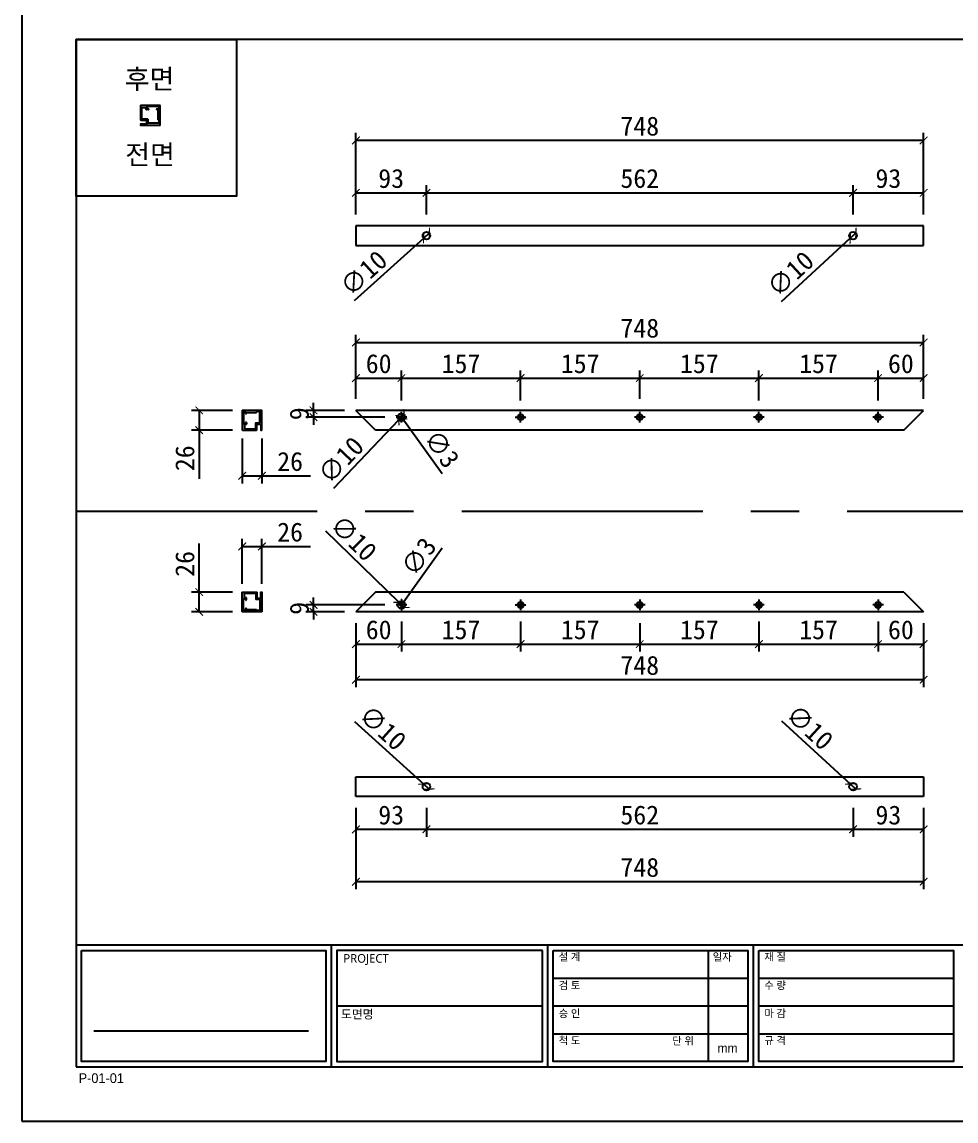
# Model space of a CAD drawing. Header units: millimetres. Extents: x -44117 to 256353, y -2095463 to 65325.
# Drawn here: x -19353 to -18122, y 60403 to 61852 of the extents above; entities that cross this region are included whole.
import ezdxf

# ---------------------------------------------------------------- set-up
doc = ezdxf.new("R2010")
doc.units = ezdxf.units.MM
doc.header["$LTSCALE"] = 10
doc.linetypes.add('CENTER', pattern=[50.8, 31.75, -6.35, 6.35, -6.35])
doc.layers.add('cen', color=1, linetype='CENTER')
doc.layers.add('도면층2', color=3, linetype='CENTER')
doc.styles.add('고딕', font='')
doc.styles.get('고딕').set_extended_font_data('HYgtrE')
doc.dimstyles.new('ISO-25', dxfattribs={"dimtxt": 2.5, "dimasz": 2.5, "dimexe": 1, "dimexo": 1, "dimtad": 1, "dimtxsty": 'Standard', "dimblk": 'ARCHTICK', "dimcen": 2.5, "dimadec": 0, "dimazin": 0, "dimtfac": 1, "dimtmove": 0, "dimatfit": 3, "dimfxl": 0, "dimarcsym": 0})

# ---------------------------------------------------------------- blocks, each defined once
blk = doc.blocks.new('_ArchTick')
at = {"color": 0, "linetype": 'ByBlock', "const_width": 0.15}
blk.add_lwpolyline([(-0.5, -0.5), (0.5, 0.5)], dxfattribs=at)
blk = doc.blocks.new('*D775')
at = {"color": 0, "lineweight": -2}
for p, q in [((-18912.9, 61355), (-18912.9, 61439.5)), ((-18164.9, 61355), (-18164.9, 61439.5)), ((-18912.9, 61429.5), (-18164.9, 61429.5))]:
    blk.add_line(p, q, dxfattribs=at)
at = {"layer": 'Defpoints', "color": 0}
for p in [(-18164.9, 61429.5), (-18912.9, 61340), (-18164.9, 61340)]:
    blk.add_point(p, dxfattribs=at)
at = {"color": 0, "lineweight": -2, "xscale": 10, "yscale": 10, "zscale": 10, "rotation": 180}
blk.add_blockref('_ArchTick', (-18912.9, 61429.5), dxfattribs=at)
at = {"color": 0, "lineweight": -2, "xscale": 10, "yscale": 10, "zscale": 10}
blk.add_blockref('_ArchTick', (-18164.9, 61429.5), dxfattribs=at)
at = {"color": 0, "insert": (-18538.9, 61448.3), "char_height": 25, "attachment_point": 5}
blk.add_mtext('748', dxfattribs=at)
blk = doc.blocks.new('*D776')
at = {"color": 0, "lineweight": -2}
for p, q in [((-18968.7, 61340), (-18968.7, 61350)), ((-18927.9, 61340), (-18978.7, 61340)), ((-18968.7, 61340), (-18968.7, 61331)), ((-18874.9, 61331), (-18978.7, 61331)), ((-18968.7, 61331), (-18968.7, 61321))]:
    blk.add_line(p, q, dxfattribs=at)
at = {"layer": 'Defpoints', "color": 0}
for p in [(-18912.9, 61340), (-18968.7, 61331), (-18859.9, 61331)]:
    blk.add_point(p, dxfattribs=at)
at = {"color": 0, "lineweight": -2, "xscale": 10, "yscale": 10, "zscale": 10}
for p, rotation in [((-18968.7, 61340), 270), ((-18968.7, 61331), 90)]:
    blk.add_blockref('_ArchTick', p, dxfattribs=dict(at, rotation=rotation))
at = {"color": 0, "insert": (-18987.4, 61335.5), "char_height": 25, "attachment_point": 5, "rotation": 90}
blk.add_mtext('9', dxfattribs=at)
blk = doc.blocks.new('*D777')
at = {"color": 0, "lineweight": -2}
for p, q in [((-18853.8, 61332.2), (-18853.8, 61332.2)), ((-18853.8, 61332.2), (-18852, 61329.8)), ((-18799.1, 61256.3), (-18852, 61329.8))]:
    blk.add_line(p, q, dxfattribs=at)
at = {"layer": 'Defpoints', "color": 0}
for p in [(-18853.8, 61332.2), (-18852, 61329.8)]:
    blk.add_point(p, dxfattribs=at)
at = {"color": 0, "lineweight": -2, "xscale": 10, "yscale": 10, "zscale": 10}
for p, rotation in [((-18853.8, 61332.2), 305.7508162474994), ((-18852, 61329.8), 125.7508162474994)]:
    blk.add_blockref('_ArchTick', p, dxfattribs=dict(at, rotation=rotation))
at = {"color": 0, "insert": (-18799.7, 61289.2), "char_height": 25, "attachment_point": 5, "rotation": 305.7508}
blk.add_mtext('∅3', dxfattribs=at)
blk = doc.blocks.new('*D778')
at = {"color": 0, "lineweight": -2}
for p, q in [((-18912.9, 61355), (-18912.9, 61392.6)), ((-18852.9, 61353), (-18852.9, 61392.6)), ((-18912.9, 61382.6), (-18852.9, 61382.6))]:
    blk.add_line(p, q, dxfattribs=at)
at = {"layer": 'Defpoints', "color": 0}
for p in [(-18852.9, 61382.6), (-18912.9, 61340), (-18852.9, 61338)]:
    blk.add_point(p, dxfattribs=at)
at = {"color": 0, "lineweight": -2, "xscale": 10, "yscale": 10, "zscale": 10, "rotation": 180}
blk.add_blockref('_ArchTick', (-18912.9, 61382.6), dxfattribs=at)
at = {"color": 0, "lineweight": -2, "xscale": 10, "yscale": 10, "zscale": 10}
blk.add_blockref('_ArchTick', (-18852.9, 61382.6), dxfattribs=at)
at = {"color": 0, "insert": (-18882.9, 61401.4), "char_height": 25, "attachment_point": 5}
blk.add_mtext('60', dxfattribs=at)
blk = doc.blocks.new('*D779')
at = {"color": 0, "lineweight": -2}
for p, q in [((-18852.9, 61353), (-18852.9, 61392.6)), ((-18695.9, 61353), (-18695.9, 61392.6)), ((-18852.9, 61382.6), (-18695.9, 61382.6))]:
    blk.add_line(p, q, dxfattribs=at)
at = {"layer": 'Defpoints', "color": 0}
for p in [(-18695.9, 61382.6), (-18852.9, 61338), (-18695.9, 61338)]:
    blk.add_point(p, dxfattribs=at)
at = {"color": 0, "lineweight": -2, "xscale": 10, "yscale": 10, "zscale": 10, "rotation": 180}
blk.add_blockref('_ArchTick', (-18852.9, 61382.6), dxfattribs=at)
at = {"color": 0, "lineweight": -2, "xscale": 10, "yscale": 10, "zscale": 10}
blk.add_blockref('_ArchTick', (-18695.9, 61382.6), dxfattribs=at)
at = {"color": 0, "insert": (-18774.4, 61401.4), "char_height": 25, "attachment_point": 5}
blk.add_mtext('157', dxfattribs=at)
blk = doc.blocks.new('*D780')
at = {"color": 0, "lineweight": -2}
for p, q in [((-18695.9, 61353), (-18695.9, 61392.6)), ((-18538.9, 61355), (-18538.9, 61392.6)), ((-18695.9, 61382.6), (-18538.9, 61382.6))]:
    blk.add_line(p, q, dxfattribs=at)
at = {"layer": 'Defpoints', "color": 0}
for p in [(-18538.9, 61382.6), (-18695.9, 61338), (-18538.9, 61340)]:
    blk.add_point(p, dxfattribs=at)
at = {"color": 0, "lineweight": -2, "xscale": 10, "yscale": 10, "zscale": 10, "rotation": 180}
blk.add_blockref('_ArchTick', (-18695.9, 61382.6), dxfattribs=at)
at = {"color": 0, "lineweight": -2, "xscale": 10, "yscale": 10, "zscale": 10}
blk.add_blockref('_ArchTick', (-18538.9, 61382.6), dxfattribs=at)
at = {"color": 0, "insert": (-18617.4, 61401.4), "char_height": 25, "attachment_point": 5}
blk.add_mtext('157', dxfattribs=at)
blk = doc.blocks.new('*D781')
at = {"color": 0, "lineweight": -2}
for p, q in [((-18538.9, 61355), (-18538.9, 61392.6)), ((-18381.9, 61353), (-18381.9, 61392.6)), ((-18538.9, 61382.6), (-18381.9, 61382.6))]:
    blk.add_line(p, q, dxfattribs=at)
at = {"layer": 'Defpoints', "color": 0}
for p in [(-18381.9, 61382.6), (-18538.9, 61340), (-18381.9, 61338)]:
    blk.add_point(p, dxfattribs=at)
at = {"color": 0, "lineweight": -2, "xscale": 10, "yscale": 10, "zscale": 10, "rotation": 180}
blk.add_blockref('_ArchTick', (-18538.9, 61382.6), dxfattribs=at)
at = {"color": 0, "lineweight": -2, "xscale": 10, "yscale": 10, "zscale": 10}
blk.add_blockref('_ArchTick', (-18381.9, 61382.6), dxfattribs=at)
at = {"color": 0, "insert": (-18460.4, 61401.4), "char_height": 25, "attachment_point": 5}
blk.add_mtext('157', dxfattribs=at)
blk = doc.blocks.new('*D782')
at = {"color": 0, "lineweight": -2}
for p, q in [((-18381.9, 61353), (-18381.9, 61392.6)), ((-18224.9, 61353), (-18224.9, 61392.6)), ((-18381.9, 61382.6), (-18224.9, 61382.6))]:
    blk.add_line(p, q, dxfattribs=at)
at = {"layer": 'Defpoints', "color": 0}
for p in [(-18224.9, 61382.6), (-18381.9, 61338), (-18224.9, 61338)]:
    blk.add_point(p, dxfattribs=at)
at = {"color": 0, "lineweight": -2, "xscale": 10, "yscale": 10, "zscale": 10, "rotation": 180}
blk.add_blockref('_ArchTick', (-18381.9, 61382.6), dxfattribs=at)
at = {"color": 0, "lineweight": -2, "xscale": 10, "yscale": 10, "zscale": 10}
blk.add_blockref('_ArchTick', (-18224.9, 61382.6), dxfattribs=at)
at = {"color": 0, "insert": (-18303.4, 61401.4), "char_height": 25, "attachment_point": 5}
blk.add_mtext('157', dxfattribs=at)
blk = doc.blocks.new('*D783')
at = {"color": 0, "lineweight": -2}
for p, q in [((-18224.9, 61353), (-18224.9, 61392.6)), ((-18164.9, 61355), (-18164.9, 61392.6)), ((-18224.9, 61382.6), (-18164.9, 61382.6))]:
    blk.add_line(p, q, dxfattribs=at)
at = {"layer": 'Defpoints', "color": 0}
for p in [(-18164.9, 61382.6), (-18224.9, 61338), (-18164.9, 61340)]:
    blk.add_point(p, dxfattribs=at)
at = {"color": 0, "lineweight": -2, "xscale": 10, "yscale": 10, "zscale": 10, "rotation": 180}
blk.add_blockref('_ArchTick', (-18224.9, 61382.6), dxfattribs=at)
at = {"color": 0, "lineweight": -2, "xscale": 10, "yscale": 10, "zscale": 10}
blk.add_blockref('_ArchTick', (-18164.9, 61382.6), dxfattribs=at)
at = {"color": 0, "insert": (-18194.9, 61401.4), "char_height": 25, "attachment_point": 5}
blk.add_mtext('60', dxfattribs=at)
blk = doc.blocks.new('a4 1scale')
at = {"color": 8}
for p, q in [((-15144.83, -4477.05), (-14867.83, -4477.05)), ((-15097.66, -4499.61), (-15097.66, -4477.05)), ((-15057.67, -4499.62), (-15057.67, -4477.06)), ((-15028.06, -4478.06), (-15028.06, -4498.62)), ((-15019.68, -4499.62), (-15019.68, -4477.06)), ((-15056.67, -4483.2), (-15020.68, -4483.2)), ((-15018.68, -4483.2), (-14982.69, -4483.2)), ((-15096.66, -4488.33), (-15058.67, -4488.34)), ((-15056.67, -4488.34), (-15020.68, -4488.34)), ((-15018.68, -4488.34), (-14982.69, -4488.34)), ((-15141.53, -4492.95), (-15101.88, -4492.95)), ((-15056.67, -4493.48), (-15020.68, -4493.48)), ((-15018.68, -4493.48), (-14982.69, -4493.48))]:
    blk.add_line(p, q, dxfattribs=at)
for points in [[(-15154.83, -4509.61), (-14857.83, -4509.61), (-14857.83, -4299.61), (-15154.83, -4299.61)], [(-15144.83, -4499.61), (-14867.83, -4499.61), (-14867.83, -4309.61), (-15144.83, -4309.61)]]:
    blk.add_lwpolyline(points, close=True)
for points in [[(-15143.82, -4478.05), (-15098.66, -4478.05), (-15098.66, -4498.61), (-15143.83, -4498.61)], [(-15058.67, -4478.06), (-15096.66, -4478.05), (-15096.66, -4498.61), (-15058.66, -4498.62)], [(-15056.67, -4478.06), (-15020.68, -4478.06), (-15020.68, -4498.62), (-15056.67, -4498.62)], [(-15018.68, -4478.06), (-14982.69, -4478.06), (-14982.69, -4498.62), (-15018.68, -4498.62)]]:
    blk.add_lwpolyline(points, close=True, dxfattribs=at)
at = {"color": 8, "style": '고딕'}
for s, insert, char_height, width, attachment_point in [('{\\fMalgun Gothic|b0|i0|c129|p50;PROJECT}', (-15095.45, -4478.74), 1.6004, 37.4801, 1), ('{\\fMalgun Gothic|b0|i0|c129|p50;설 계}', (-15055.65, -4478.55), 1.4003, 21.6513, 1), ('{\\fGulim|b0|i0|c129|p50;일자}', (-15027.2, -4478.57), 1.4, 24.7824, 1), ('{\\fMalgun Gothic|b0|i0|c129|p50;재 질}', (-15017.66, -4478.55), 1.4003, 21.6513, 1), ('{\\fMalgun Gothic|b0|i0|c129|p50;검 토}', (-15055.65, -4483.82), 1.4003, 21.6513, 1), ('{\\fMalgun Gothic|b0|i0|c129|p50;수 량}', (-15017.66, -4483.82), 1.4003, 21.6513, 1), ('{\\fMalgun Gothic|b0|i0|c129|p50;도면명}', (-15095.89, -4489.07), 1.6004, 37.4801, 1), ('{\\fMalgun Gothic|b0|i0|c129|p50;승 인}', (-15055.65, -4489.02), 1.4003, 21.6513, 1), ('{\\fMalgun Gothic|b0|i0|c129|p50;마 감}', (-15017.66, -4489.02), 1.4003, 21.6513, 1), ('{\\fMalgun Gothic|b0|i0|c129|p50;척 도 }', (-15055.65, -4494.02), 1.4003, 21.6513, 1), ('{\\fGulim|b0|i0|c129|p50;단 위}', (-15034.68, -4494.09), 1.4003, 21.6513, 1), ('{\\fMalgun Gothic|b0|i0|c129|p50;규 격 }', (-15017.66, -4494.02), 1.4003, 21.6513, 1), ('mm', (-15024.45, -4496.13), 1.7, 15.2516, 5), ('{\\C8;P-01-01}', (-15144.37, -4500.78), 1.8004, 27.0059, 1)]:
    blk.add_mtext(s, dxfattribs=dict(at, insert=insert, char_height=char_height, width=width, attachment_point=attachment_point))
blk = doc.blocks.new('*D786')
at = {"color": 0, "lineweight": -2}
for p, q in [((-18914.8, 61484.7), (-18823.6, 61567.1)), ((-18816.2, 61573.8), (-18823.6, 61567.1)), ((-18816.2, 61573.8), (-18816.2, 61573.8))]:
    blk.add_line(p, q, dxfattribs=at)
at = {"layer": 'Defpoints', "color": 0}
for p in [(-18823.6, 61567.1), (-18816.2, 61573.8)]:
    blk.add_point(p, dxfattribs=at)
at = {"color": 0, "lineweight": -2, "xscale": 10, "yscale": 10, "zscale": 10}
for p, rotation in [((-18816.2, 61573.8), 222.0917507186319), ((-18823.6, 61567.1), 42.09175071863193)]:
    blk.add_blockref('_ArchTick', p, dxfattribs=dict(at, rotation=rotation))
at = {"color": 0, "insert": (-18902.6, 61520.9), "char_height": 25, "attachment_point": 5, "rotation": 42.0918}
blk.add_mtext('∅10', dxfattribs=at)
blk = doc.blocks.new('*D787')
at = {"color": 0, "lineweight": -2}
for p, q in [((-18352.3, 61483.6), (-18261.6, 61567)), ((-18254.2, 61573.8), (-18261.6, 61567)), ((-18254.2, 61573.8), (-18254.2, 61573.8))]:
    blk.add_line(p, q, dxfattribs=at)
at = {"layer": 'Defpoints', "color": 0}
for p in [(-18261.6, 61567), (-18254.2, 61573.8)]:
    blk.add_point(p, dxfattribs=at)
at = {"color": 0, "lineweight": -2, "xscale": 10, "yscale": 10, "zscale": 10}
for p, rotation in [((-18254.2, 61573.8), 222.6238443563319), ((-18261.6, 61567), 42.62384435633189)]:
    blk.add_blockref('_ArchTick', p, dxfattribs=dict(at, rotation=rotation))
at = {"color": 0, "insert": (-18340.4, 61519.9), "char_height": 25, "attachment_point": 5, "rotation": 42.6238}
blk.add_mtext('∅10', dxfattribs=at)
blk = doc.blocks.new('*D788')
at = {"color": 0, "lineweight": -2}
for p, q in [((-18912.9, 61598.4), (-18912.9, 61636.8)), ((-18819.9, 61598.4), (-18819.9, 61636.8)), ((-18912.9, 61626.8), (-18819.9, 61626.8))]:
    blk.add_line(p, q, dxfattribs=at)
at = {"layer": 'Defpoints', "color": 0}
for p in [(-18819.9, 61626.8), (-18912.9, 61583.4), (-18819.9, 61583.4)]:
    blk.add_point(p, dxfattribs=at)
at = {"color": 0, "lineweight": -2, "xscale": 10, "yscale": 10, "zscale": 10, "rotation": 180}
blk.add_blockref('_ArchTick', (-18912.9, 61626.8), dxfattribs=at)
at = {"color": 0, "lineweight": -2, "xscale": 10, "yscale": 10, "zscale": 10}
blk.add_blockref('_ArchTick', (-18819.9, 61626.8), dxfattribs=at)
at = {"color": 0, "insert": (-18866.4, 61645.6), "char_height": 25, "attachment_point": 5}
blk.add_mtext('93', dxfattribs=at)
blk = doc.blocks.new('*D784')
at = {"color": 0, "lineweight": -2}
for p, q in [((-18819.9, 61598.4), (-18819.9, 61636.8)), ((-18257.9, 61598.4), (-18257.9, 61636.8)), ((-18819.9, 61626.8), (-18257.9, 61626.8))]:
    blk.add_line(p, q, dxfattribs=at)
at = {"layer": 'Defpoints', "color": 0}
for p in [(-18257.9, 61626.8), (-18819.9, 61583.4), (-18257.9, 61583.4)]:
    blk.add_point(p, dxfattribs=at)
at = {"color": 0, "lineweight": -2, "xscale": 10, "yscale": 10, "zscale": 10, "rotation": 180}
blk.add_blockref('_ArchTick', (-18819.9, 61626.8), dxfattribs=at)
at = {"color": 0, "lineweight": -2, "xscale": 10, "yscale": 10, "zscale": 10}
blk.add_blockref('_ArchTick', (-18257.9, 61626.8), dxfattribs=at)
at = {"color": 0, "insert": (-18538.9, 61645.6), "char_height": 25, "attachment_point": 5}
blk.add_mtext('562', dxfattribs=at)
blk = doc.blocks.new('*D789')
at = {"color": 0, "lineweight": -2}
for p, q in [((-18257.9, 61598.4), (-18257.9, 61636.8)), ((-18164.9, 61598.4), (-18164.9, 61636.8)), ((-18257.9, 61626.8), (-18164.9, 61626.8))]:
    blk.add_line(p, q, dxfattribs=at)
at = {"layer": 'Defpoints', "color": 0}
for p in [(-18164.9, 61626.8), (-18257.9, 61583.4), (-18164.9, 61583.4)]:
    blk.add_point(p, dxfattribs=at)
at = {"color": 0, "lineweight": -2, "xscale": 10, "yscale": 10, "zscale": 10, "rotation": 180}
blk.add_blockref('_ArchTick', (-18257.9, 61626.8), dxfattribs=at)
at = {"color": 0, "lineweight": -2, "xscale": 10, "yscale": 10, "zscale": 10}
blk.add_blockref('_ArchTick', (-18164.9, 61626.8), dxfattribs=at)
at = {"color": 0, "insert": (-18211.4, 61645.6), "char_height": 25, "attachment_point": 5}
blk.add_mtext('93', dxfattribs=at)
blk = doc.blocks.new('*D785')
at = {"color": 0, "lineweight": -2}
for p, q in [((-18912.9, 61598.4), (-18912.9, 61705.8)), ((-18164.9, 61695.8), (-18912.9, 61695.8)), ((-18164.9, 61598.4), (-18164.9, 61705.8))]:
    blk.add_line(p, q, dxfattribs=at)
at = {"layer": 'Defpoints', "color": 0}
for p in [(-18912.9, 61695.8), (-18912.9, 61583.4), (-18164.9, 61583.4)]:
    blk.add_point(p, dxfattribs=at)
at = {"color": 0, "lineweight": -2, "xscale": 10, "yscale": 10, "zscale": 10, "rotation": 180}
blk.add_blockref('_ArchTick', (-18912.9, 61695.8), dxfattribs=at)
at = {"color": 0, "lineweight": -2, "xscale": 10, "yscale": 10, "zscale": 10}
blk.add_blockref('_ArchTick', (-18164.9, 61695.8), dxfattribs=at)
at = {"color": 0, "insert": (-18538.9, 61714.6), "char_height": 25, "attachment_point": 5}
blk.add_mtext('748', dxfattribs=at)
blk = doc.blocks.new('*D806')
at = {"color": 0, "lineweight": -2}
for p, q in [((-18912.9, 61059.5), (-18912.9, 60975)), ((-18164.9, 61059.5), (-18164.9, 60975)), ((-18912.9, 60985), (-18164.9, 60985))]:
    blk.add_line(p, q, dxfattribs=at)
at = {"layer": 'Defpoints', "color": 0}
for p in [(-18912.9, 61074.5), (-18164.9, 61074.5), (-18164.9, 60985)]:
    blk.add_point(p, dxfattribs=at)
at = {"color": 0, "lineweight": -2, "xscale": 10, "yscale": 10, "zscale": 10, "rotation": 180}
blk.add_blockref('_ArchTick', (-18912.9, 60985), dxfattribs=at)
at = {"color": 0, "lineweight": -2, "xscale": 10, "yscale": 10, "zscale": 10}
blk.add_blockref('_ArchTick', (-18164.9, 60985), dxfattribs=at)
at = {"color": 0, "insert": (-18538.9, 61003.7), "char_height": 25, "attachment_point": 5}
blk.add_mtext('748', dxfattribs=at)
blk = doc.blocks.new('*D807')
at = {"color": 0, "lineweight": -2}
for p, q in [((-18968.7, 61083.5), (-18968.7, 61093.5)), ((-18874.9, 61083.5), (-18978.7, 61083.5)), ((-18927.9, 61074.5), (-18978.7, 61074.5)), ((-18968.7, 61074.5), (-18968.7, 61083.5)), ((-18968.7, 61074.5), (-18968.7, 61064.5))]:
    blk.add_line(p, q, dxfattribs=at)
at = {"layer": 'Defpoints', "color": 0}
for p in [(-18968.7, 61083.5), (-18912.9, 61074.5), (-18859.9, 61083.5)]:
    blk.add_point(p, dxfattribs=at)
at = {"color": 0, "lineweight": -2, "xscale": 10, "yscale": 10, "zscale": 10}
for p, rotation in [((-18968.7, 61083.5), 270), ((-18968.7, 61074.5), 90)]:
    blk.add_blockref('_ArchTick', p, dxfattribs=dict(at, rotation=rotation))
at = {"color": 0, "insert": (-18987.4, 61079), "char_height": 25, "attachment_point": 5, "rotation": 90}
blk.add_mtext('9', dxfattribs=at)
blk = doc.blocks.new('*D808')
at = {"color": 0, "lineweight": -2}
for p, q in [((-18799.1, 61158.2), (-18852, 61084.7)), ((-18853.8, 61082.3), (-18852, 61084.7)), ((-18853.8, 61082.3), (-18853.8, 61082.3))]:
    blk.add_line(p, q, dxfattribs=at)
at = {"layer": 'Defpoints', "color": 0}
for p in [(-18853.8, 61082.3), (-18852, 61084.7)]:
    blk.add_point(p, dxfattribs=at)
at = {"color": 0, "lineweight": -2, "xscale": 10, "yscale": 10, "zscale": 10}
for p, rotation in [((-18853.8, 61082.3), 54.24918375275094), ((-18852, 61084.7), 234.2491837527509)]:
    blk.add_blockref('_ArchTick', p, dxfattribs=dict(at, rotation=rotation))
at = {"color": 0, "insert": (-18830.1, 61147.2), "char_height": 25, "attachment_point": 5, "rotation": 54.2492}
blk.add_mtext('∅3', dxfattribs=at)
blk = doc.blocks.new('*D809')
at = {"color": 0, "lineweight": -2}
for p, q in [((-18912.9, 61059.5), (-18912.9, 61021.9)), ((-18852.9, 61061.5), (-18852.9, 61021.9)), ((-18912.9, 61031.9), (-18852.9, 61031.9))]:
    blk.add_line(p, q, dxfattribs=at)
at = {"layer": 'Defpoints', "color": 0}
for p in [(-18912.9, 61074.5), (-18852.9, 61076.5), (-18852.9, 61031.9)]:
    blk.add_point(p, dxfattribs=at)
at = {"color": 0, "lineweight": -2, "xscale": 10, "yscale": 10, "zscale": 10, "rotation": 180}
blk.add_blockref('_ArchTick', (-18912.9, 61031.9), dxfattribs=at)
at = {"color": 0, "lineweight": -2, "xscale": 10, "yscale": 10, "zscale": 10}
blk.add_blockref('_ArchTick', (-18852.9, 61031.9), dxfattribs=at)
at = {"color": 0, "insert": (-18882.9, 61050.6), "char_height": 25, "attachment_point": 5}
blk.add_mtext('60', dxfattribs=at)
blk = doc.blocks.new('*D810')
at = {"color": 0, "lineweight": -2}
for p, q in [((-18852.9, 61061.5), (-18852.9, 61021.9)), ((-18695.9, 61061.5), (-18695.9, 61021.9)), ((-18852.9, 61031.9), (-18695.9, 61031.9))]:
    blk.add_line(p, q, dxfattribs=at)
at = {"layer": 'Defpoints', "color": 0}
for p in [(-18852.9, 61076.5), (-18695.9, 61076.5), (-18695.9, 61031.9)]:
    blk.add_point(p, dxfattribs=at)
at = {"color": 0, "lineweight": -2, "xscale": 10, "yscale": 10, "zscale": 10, "rotation": 180}
blk.add_blockref('_ArchTick', (-18852.9, 61031.9), dxfattribs=at)
at = {"color": 0, "lineweight": -2, "xscale": 10, "yscale": 10, "zscale": 10}
blk.add_blockref('_ArchTick', (-18695.9, 61031.9), dxfattribs=at)
at = {"color": 0, "insert": (-18774.4, 61050.6), "char_height": 25, "attachment_point": 5}
blk.add_mtext('157', dxfattribs=at)
blk = doc.blocks.new('*D811')
at = {"color": 0, "lineweight": -2}
for p, q in [((-18695.9, 61061.5), (-18695.9, 61021.9)), ((-18538.9, 61059.5), (-18538.9, 61021.9)), ((-18695.9, 61031.9), (-18538.9, 61031.9))]:
    blk.add_line(p, q, dxfattribs=at)
at = {"layer": 'Defpoints', "color": 0}
for p in [(-18695.9, 61076.5), (-18538.9, 61074.5), (-18538.9, 61031.9)]:
    blk.add_point(p, dxfattribs=at)
at = {"color": 0, "lineweight": -2, "xscale": 10, "yscale": 10, "zscale": 10, "rotation": 180}
blk.add_blockref('_ArchTick', (-18695.9, 61031.9), dxfattribs=at)
at = {"color": 0, "lineweight": -2, "xscale": 10, "yscale": 10, "zscale": 10}
blk.add_blockref('_ArchTick', (-18538.9, 61031.9), dxfattribs=at)
at = {"color": 0, "insert": (-18617.4, 61050.6), "char_height": 25, "attachment_point": 5}
blk.add_mtext('157', dxfattribs=at)
blk = doc.blocks.new('*D812')
at = {"color": 0, "lineweight": -2}
for p, q in [((-18538.9, 61059.5), (-18538.9, 61021.9)), ((-18381.9, 61061.5), (-18381.9, 61021.9)), ((-18538.9, 61031.9), (-18381.9, 61031.9))]:
    blk.add_line(p, q, dxfattribs=at)
at = {"layer": 'Defpoints', "color": 0}
for p in [(-18538.9, 61074.5), (-18381.9, 61076.5), (-18381.9, 61031.9)]:
    blk.add_point(p, dxfattribs=at)
at = {"color": 0, "lineweight": -2, "xscale": 10, "yscale": 10, "zscale": 10, "rotation": 180}
blk.add_blockref('_ArchTick', (-18538.9, 61031.9), dxfattribs=at)
at = {"color": 0, "lineweight": -2, "xscale": 10, "yscale": 10, "zscale": 10}
blk.add_blockref('_ArchTick', (-18381.9, 61031.9), dxfattribs=at)
at = {"color": 0, "insert": (-18460.4, 61050.6), "char_height": 25, "attachment_point": 5}
blk.add_mtext('157', dxfattribs=at)
blk = doc.blocks.new('*D813')
at = {"color": 0, "lineweight": -2}
for p, q in [((-18381.9, 61061.5), (-18381.9, 61021.9)), ((-18224.9, 61061.5), (-18224.9, 61021.9)), ((-18381.9, 61031.9), (-18224.9, 61031.9))]:
    blk.add_line(p, q, dxfattribs=at)
at = {"layer": 'Defpoints', "color": 0}
for p in [(-18381.9, 61076.5), (-18224.9, 61076.5), (-18224.9, 61031.9)]:
    blk.add_point(p, dxfattribs=at)
at = {"color": 0, "lineweight": -2, "xscale": 10, "yscale": 10, "zscale": 10, "rotation": 180}
blk.add_blockref('_ArchTick', (-18381.9, 61031.9), dxfattribs=at)
at = {"color": 0, "lineweight": -2, "xscale": 10, "yscale": 10, "zscale": 10}
blk.add_blockref('_ArchTick', (-18224.9, 61031.9), dxfattribs=at)
at = {"color": 0, "insert": (-18303.4, 61050.6), "char_height": 25, "attachment_point": 5}
blk.add_mtext('157', dxfattribs=at)
blk = doc.blocks.new('*D814')
at = {"color": 0, "lineweight": -2}
for p, q in [((-18224.9, 61061.5), (-18224.9, 61021.9)), ((-18164.9, 61059.5), (-18164.9, 61021.9)), ((-18224.9, 61031.9), (-18164.9, 61031.9))]:
    blk.add_line(p, q, dxfattribs=at)
at = {"layer": 'Defpoints', "color": 0}
for p in [(-18224.9, 61076.5), (-18164.9, 61074.5), (-18164.9, 61031.9)]:
    blk.add_point(p, dxfattribs=at)
at = {"color": 0, "lineweight": -2, "xscale": 10, "yscale": 10, "zscale": 10, "rotation": 180}
blk.add_blockref('_ArchTick', (-18224.9, 61031.9), dxfattribs=at)
at = {"color": 0, "lineweight": -2, "xscale": 10, "yscale": 10, "zscale": 10}
blk.add_blockref('_ArchTick', (-18164.9, 61031.9), dxfattribs=at)
at = {"color": 0, "insert": (-18194.9, 61050.6), "char_height": 25, "attachment_point": 5}
blk.add_mtext('60', dxfattribs=at)
blk = doc.blocks.new('*D815')
at = {"color": 0, "lineweight": -2}
for p, q in [((-18914.8, 60929.8), (-18823.6, 60847.4)), ((-18816.2, 60840.7), (-18823.6, 60847.4)), ((-18816.2, 60840.7), (-18816.2, 60840.7))]:
    blk.add_line(p, q, dxfattribs=at)
at = {"layer": 'Defpoints', "color": 0}
for p in [(-18823.6, 60847.4), (-18816.2, 60840.7)]:
    blk.add_point(p, dxfattribs=at)
at = {"color": 0, "lineweight": -2, "xscale": 10, "yscale": 10, "zscale": 10}
for p, rotation in [((-18823.6, 60847.4), 317.9082492813371), ((-18816.2, 60840.7), 137.9082492813372)]:
    blk.add_blockref('_ArchTick', p, dxfattribs=dict(at, rotation=rotation))
at = {"color": 0, "insert": (-18877.5, 60921.4), "char_height": 25, "attachment_point": 5, "rotation": 317.9082}
blk.add_mtext('∅10', dxfattribs=at)
blk = doc.blocks.new('*D816')
at = {"color": 0, "lineweight": -2}
for p, q in [((-18352.3, 60930.9), (-18261.6, 60847.5)), ((-18254.2, 60840.7), (-18261.6, 60847.5)), ((-18254.2, 60840.7), (-18254.2, 60840.7))]:
    blk.add_line(p, q, dxfattribs=at)
at = {"layer": 'Defpoints', "color": 0}
for p in [(-18261.6, 60847.5), (-18254.2, 60840.7)]:
    blk.add_point(p, dxfattribs=at)
at = {"color": 0, "lineweight": -2, "xscale": 10, "yscale": 10, "zscale": 10}
for p, rotation in [((-18261.6, 60847.5), 317.3761556434841), ((-18254.2, 60840.7), 137.3761556434841)]:
    blk.add_blockref('_ArchTick', p, dxfattribs=dict(at, rotation=rotation))
at = {"color": 0, "insert": (-18315, 60922.1), "char_height": 25, "attachment_point": 5, "rotation": 317.3762}
blk.add_mtext('∅10', dxfattribs=at)
blk = doc.blocks.new('*D817')
at = {"color": 0, "lineweight": -2}
for p, q in [((-18912.9, 60816.1), (-18912.9, 60777.7)), ((-18819.9, 60816.1), (-18819.9, 60777.7)), ((-18912.9, 60787.7), (-18819.9, 60787.7))]:
    blk.add_line(p, q, dxfattribs=at)
at = {"layer": 'Defpoints', "color": 0}
for p in [(-18912.9, 60831.1), (-18819.9, 60831.1), (-18819.9, 60787.7)]:
    blk.add_point(p, dxfattribs=at)
at = {"color": 0, "lineweight": -2, "xscale": 10, "yscale": 10, "zscale": 10, "rotation": 180}
blk.add_blockref('_ArchTick', (-18912.9, 60787.7), dxfattribs=at)
at = {"color": 0, "lineweight": -2, "xscale": 10, "yscale": 10, "zscale": 10}
blk.add_blockref('_ArchTick', (-18819.9, 60787.7), dxfattribs=at)
at = {"color": 0, "insert": (-18866.4, 60806.4), "char_height": 25, "attachment_point": 5}
blk.add_mtext('93', dxfattribs=at)
blk = doc.blocks.new('*D804')
at = {"color": 0, "lineweight": -2}
for p, q in [((-18819.9, 60816.1), (-18819.9, 60777.7)), ((-18257.9, 60816.1), (-18257.9, 60777.7)), ((-18819.9, 60787.7), (-18257.9, 60787.7))]:
    blk.add_line(p, q, dxfattribs=at)
at = {"layer": 'Defpoints', "color": 0}
for p in [(-18819.9, 60831.1), (-18257.9, 60831.1), (-18257.9, 60787.7)]:
    blk.add_point(p, dxfattribs=at)
at = {"color": 0, "lineweight": -2, "xscale": 10, "yscale": 10, "zscale": 10, "rotation": 180}
blk.add_blockref('_ArchTick', (-18819.9, 60787.7), dxfattribs=at)
at = {"color": 0, "lineweight": -2, "xscale": 10, "yscale": 10, "zscale": 10}
blk.add_blockref('_ArchTick', (-18257.9, 60787.7), dxfattribs=at)
at = {"color": 0, "insert": (-18538.9, 60806.4), "char_height": 25, "attachment_point": 5}
blk.add_mtext('562', dxfattribs=at)
blk = doc.blocks.new('*D818')
at = {"color": 0, "lineweight": -2}
for p, q in [((-18257.9, 60816.1), (-18257.9, 60777.7)), ((-18164.9, 60816.1), (-18164.9, 60777.7)), ((-18257.9, 60787.7), (-18164.9, 60787.7))]:
    blk.add_line(p, q, dxfattribs=at)
at = {"layer": 'Defpoints', "color": 0}
for p in [(-18257.9, 60831.1), (-18164.9, 60831.1), (-18164.9, 60787.7)]:
    blk.add_point(p, dxfattribs=at)
at = {"color": 0, "lineweight": -2, "xscale": 10, "yscale": 10, "zscale": 10, "rotation": 180}
blk.add_blockref('_ArchTick', (-18257.9, 60787.7), dxfattribs=at)
at = {"color": 0, "lineweight": -2, "xscale": 10, "yscale": 10, "zscale": 10}
blk.add_blockref('_ArchTick', (-18164.9, 60787.7), dxfattribs=at)
at = {"color": 0, "insert": (-18211.4, 60806.4), "char_height": 25, "attachment_point": 5}
blk.add_mtext('93', dxfattribs=at)
blk = doc.blocks.new('*D805')
at = {"color": 0, "lineweight": -2}
for p, q in [((-18912.9, 60816.1), (-18912.9, 60708.6)), ((-18164.9, 60816.1), (-18164.9, 60708.6)), ((-18164.9, 60718.6), (-18912.9, 60718.6))]:
    blk.add_line(p, q, dxfattribs=at)
at = {"layer": 'Defpoints', "color": 0}
for p in [(-18912.9, 60831.1), (-18164.9, 60831.1), (-18912.9, 60718.6)]:
    blk.add_point(p, dxfattribs=at)
at = {"color": 0, "lineweight": -2, "xscale": 10, "yscale": 10, "zscale": 10, "rotation": 180}
blk.add_blockref('_ArchTick', (-18912.9, 60718.6), dxfattribs=at)
at = {"color": 0, "lineweight": -2, "xscale": 10, "yscale": 10, "zscale": 10}
blk.add_blockref('_ArchTick', (-18164.9, 60718.6), dxfattribs=at)
at = {"color": 0, "insert": (-18538.9, 60737.4), "char_height": 25, "attachment_point": 5}
blk.add_mtext('748', dxfattribs=at)
blk = doc.blocks.new('*D831')
at = {"color": 0, "lineweight": -2}
for p, q in [((-18849.5, 61334.6), (-18856.3, 61327.4)), ((-18849.5, 61334.6), (-18849.5, 61334.6)), ((-18942, 61237.4), (-18856.3, 61327.4))]:
    blk.add_line(p, q, dxfattribs=at)
at = {"layer": 'Defpoints', "color": 0}
for p in [(-18849.5, 61334.6), (-18856.3, 61327.4)]:
    blk.add_point(p, dxfattribs=at)
at = {"color": 0, "lineweight": -2, "xscale": 10, "yscale": 10, "zscale": 10}
for p, rotation in [((-18856.3, 61327.4), 46.41283966748227), ((-18849.5, 61334.6), 226.4128396674823)]:
    blk.add_blockref('_ArchTick', p, dxfattribs=dict(at, rotation=rotation))
at = {"color": 0, "insert": (-18932.6, 61274.5), "char_height": 25, "attachment_point": 5, "rotation": 46.4128}
blk.add_mtext('∅10', dxfattribs=at)
blk = doc.blocks.new('*D832')
at = {"color": 0, "lineweight": -2}
for p, q in [((-18952.8, 61181.4), (-18856.5, 61087)), ((-18849.3, 61080), (-18856.5, 61087)), ((-18849.3, 61080), (-18849.3, 61080))]:
    blk.add_line(p, q, dxfattribs=at)
at = {"layer": 'Defpoints', "color": 0}
for p in [(-18856.5, 61087), (-18849.3, 61080)]:
    blk.add_point(p, dxfattribs=at)
at = {"color": 0, "lineweight": -2, "xscale": 10, "yscale": 10, "zscale": 10}
for p, rotation in [((-18856.5, 61087), 315.5707144997446), ((-18849.3, 61080), 135.5707144997446)]:
    blk.add_blockref('_ArchTick', p, dxfattribs=dict(at, rotation=rotation))
at = {"color": 0, "insert": (-18915.9, 61171.5), "char_height": 25, "attachment_point": 5, "rotation": 315.5707}
blk.add_mtext('∅10', dxfattribs=at)
blk = doc.blocks.new('*D1188')
at = {"color": 0, "lineweight": -2}
for p, q in [((-19075.6, 61340), (-19129.3, 61340)), ((-19119.3, 61340), (-19119.3, 61314)), ((-19075.6, 61314), (-19129.3, 61314)), ((-19119.3, 61314), (-19119.3, 61249.8))]:
    blk.add_line(p, q, dxfattribs=at)
at = {"layer": 'Defpoints', "color": 0}
for p in [(-19060.6, 61340), (-19119.3, 61314), (-19060.6, 61314)]:
    blk.add_point(p, dxfattribs=at)
at = {"color": 0, "lineweight": -2, "xscale": 10, "yscale": 10, "zscale": 10}
for p, rotation in [((-19119.3, 61340), 90), ((-19119.3, 61314), 270)]:
    blk.add_blockref('_ArchTick', p, dxfattribs=dict(at, rotation=rotation))
at = {"color": 0, "insert": (-19138.1, 61276.9), "char_height": 25, "attachment_point": 5, "rotation": 90}
blk.add_mtext('26', dxfattribs=at)
blk = doc.blocks.new('*D1189')
at = {"color": 0, "lineweight": -2}
for p, q in [((-19062.7, 61303), (-19062.7, 61243.8)), ((-19036.7, 61303), (-19036.7, 61243.8)), ((-19062.7, 61253.8), (-19036.7, 61253.8)), ((-19036.7, 61253.8), (-18972.5, 61253.8))]:
    blk.add_line(p, q, dxfattribs=at)
at = {"layer": 'Defpoints', "color": 0}
for p in [(-19062.7, 61318), (-19036.7, 61318), (-19036.7, 61253.8)]:
    blk.add_point(p, dxfattribs=at)
at = {"color": 0, "lineweight": -2, "xscale": 10, "yscale": 10, "zscale": 10, "rotation": 180}
blk.add_blockref('_ArchTick', (-19062.7, 61253.8), dxfattribs=at)
at = {"color": 0, "lineweight": -2, "xscale": 10, "yscale": 10, "zscale": 10}
blk.add_blockref('_ArchTick', (-19036.7, 61253.8), dxfattribs=at)
at = {"color": 0, "insert": (-18999.6, 61272.5), "char_height": 25, "attachment_point": 5}
blk.add_mtext('26', dxfattribs=at)
blk = doc.blocks.new('*D1190')
at = {"color": 0, "lineweight": -2}
for p, q in [((-19119.3, 61100.5), (-19119.3, 61164.6)), ((-19075.6, 61100.5), (-19129.3, 61100.5)), ((-19119.3, 61074.5), (-19119.3, 61100.5)), ((-19075.6, 61074.5), (-19129.3, 61074.5))]:
    blk.add_line(p, q, dxfattribs=at)
at = {"layer": 'Defpoints', "color": 0}
for p in [(-19119.3, 61100.5), (-19060.6, 61100.5), (-19060.6, 61074.5)]:
    blk.add_point(p, dxfattribs=at)
at = {"color": 0, "lineweight": -2, "xscale": 10, "yscale": 10, "zscale": 10}
for p, rotation in [((-19119.3, 61100.5), 90), ((-19119.3, 61074.5), 270)]:
    blk.add_blockref('_ArchTick', p, dxfattribs=dict(at, rotation=rotation))
at = {"color": 0, "insert": (-19138.1, 61137.6), "char_height": 25, "attachment_point": 5, "rotation": 90}
blk.add_mtext('26', dxfattribs=at)
blk = doc.blocks.new('*D1191')
at = {"color": 0, "lineweight": -2}
for p, q in [((-19062.7, 61111.4), (-19062.7, 61170.7)), ((-19062.7, 61160.7), (-19036.7, 61160.7)), ((-19036.7, 61111.4), (-19036.7, 61170.7)), ((-19036.7, 61160.7), (-18972.5, 61160.7))]:
    blk.add_line(p, q, dxfattribs=at)
at = {"layer": 'Defpoints', "color": 0}
for p in [(-19036.7, 61160.7), (-19062.7, 61096.4), (-19036.7, 61096.4)]:
    blk.add_point(p, dxfattribs=at)
at = {"color": 0, "lineweight": -2, "xscale": 10, "yscale": 10, "zscale": 10, "rotation": 180}
blk.add_blockref('_ArchTick', (-19062.7, 61160.7), dxfattribs=at)
at = {"color": 0, "lineweight": -2, "xscale": 10, "yscale": 10, "zscale": 10}
blk.add_blockref('_ArchTick', (-19036.7, 61160.7), dxfattribs=at)
at = {"color": 0, "insert": (-18999.6, 61179.4), "char_height": 25, "attachment_point": 5}
blk.add_mtext('26', dxfattribs=at)

msp = doc.modelspace()

# ---------------------------------------------------------------- linework, layer by layer
for p, q in [((-19189.14356, 61738.96455), (-19195.14356, 61738.96455)), ((-19195.14356, 61738.96455), (-19195.14356, 61724.16455)), ((-19189.14356, 61736.76455), (-19189.14356, 61738.96455)), ((-19172.14356, 61740.46455), (-19188.14356, 61740.46455)), ((-19188.14356, 61740.46455), (-19188.14356, 61737.46455)), ((-19188.14356, 61737.46455), (-19186.44356, 61737.46455)), ((-19186.14356, 61737.16455), (-19186.14356, 61736.76455)), ((-19175.14356, 61736.76455), (-19175.14356, 61737.16455)), ((-19174.84356, 61737.46455), (-19172.14356, 61737.46455)), ((-19172.14356, 61737.46455), (-19172.14356, 61740.46455)), ((-19195.14356, 61724.16455), (-19188.64356, 61724.16455)), ((-19186.44356, 61736.46455), (-19188.84356, 61736.46455)), ((-19188.64356, 61724.16455), (-19187.44356, 61724.16455)), ((-19187.14356, 61723.86455), (-19187.14356, 61722.66455)), ((-19187.14356, 61722.66455), (-19187.14356, 61718.96455)), ((-19187.14356, 61722.66455), (-19187.14356, 61722.66455)), ((-19173.64356, 61736.46455), (-19174.84356, 61736.46455)), ((-19173.64356, 61736.46455), (-19173.64356, 61722.96455)), ((-19172.14356, 61722.96455), (-19173.64356, 61722.96455)), ((-19172.14356, 61718.96455), (-19172.14356, 61722.96455)), ((-19187.14356, 61718.96455), (-19172.14356, 61718.96455)), ((-18164.89814, 61583.41347), (-18912.89814, 61583.41347)), ((-18912.89814, 61583.41347), (-18912.89814, 61557.41347)), ((-18164.89814, 61557.41347), (-18164.89814, 61583.41347)), ((-18912.89814, 61557.41347), (-18164.89814, 61557.41347)), ((-19058.15667, 61338.50177), (-19061.15667, 61338.50177)), ((-19061.15667, 61338.50177), (-19061.15667, 61322.50177)), ((-19058.15667, 61335.80177), (-19058.15667, 61338.50177)), ((-19057.45667, 61335.50177), (-19057.85667, 61335.50177)), ((-19057.15667, 61337.00177), (-19057.15667, 61335.80177)), ((-19057.15667, 61337.00177), (-19043.65667, 61337.00177)), ((-19039.65667, 61338.50177), (-19043.65667, 61338.50177)), ((-19043.65667, 61338.50177), (-19043.65667, 61337.00177)), ((-19039.65667, 61323.50177), (-19039.65667, 61338.50177)), ((-18164.89814, 61340.00177), (-18912.89814, 61340.00177)), ((-18886.89814, 61314.00177), (-18912.89814, 61340.00177)), ((-18190.89814, 61314.00177), (-18164.89814, 61340.00177)), ((-19061.15667, 61322.50177), (-19058.15667, 61322.50177)), ((-19057.45667, 61321.50177), (-19059.65667, 61321.50177)), ((-19059.65667, 61321.50177), (-19059.65667, 61315.50177)), ((-19058.15667, 61322.50177), (-19058.15667, 61324.20177)), ((-19057.85667, 61324.50177), (-19057.45667, 61324.50177)), ((-19057.15667, 61324.20177), (-19057.15667, 61321.80177)), ((-19044.85667, 61322.00177), (-19044.85667, 61323.20177)), ((-19044.85667, 61315.50177), (-19044.85667, 61322.00177)), ((-19044.55667, 61323.50177), (-19043.35667, 61323.50177)), ((-19043.35667, 61323.50177), (-19039.65667, 61323.50177)), ((-19043.35667, 61323.50177), (-19043.35667, 61323.50177)), ((-19059.65667, 61315.50177), (-19044.85667, 61315.50177)), ((-18190.89814, 61314.00177), (-18886.89814, 61314.00177)), ((-18886.89814, 61100.48305), (-18912.89814, 61074.48305)), ((-18190.89814, 61100.48305), (-18886.89814, 61100.48305)), ((-18190.89814, 61100.48305), (-18164.89814, 61074.48305)), ((-19061.15667, 61075.98305), (-19061.15667, 61091.98305)), ((-19061.15667, 61091.98305), (-19058.15667, 61091.98305)), ((-19059.65667, 61092.98305), (-19059.65667, 61098.98305)), ((-19059.65667, 61098.98305), (-19044.85667, 61098.98305)), ((-19057.45667, 61092.98305), (-19059.65667, 61092.98305)), ((-19058.15667, 61091.98305), (-19058.15667, 61090.28305)), ((-19057.85667, 61089.98305), (-19057.45667, 61089.98305)), ((-19057.15667, 61090.28305), (-19057.15667, 61092.68305)), ((-19044.85667, 61098.98305), (-19044.85667, 61092.48305)), ((-19044.85667, 61092.48305), (-19044.85667, 61091.28305)), ((-19044.55667, 61090.98305), (-19043.35667, 61090.98305)), ((-19043.35667, 61090.98305), (-19039.65667, 61090.98305)), ((-19043.35667, 61090.98305), (-19043.35667, 61090.98305)), ((-19039.65667, 61090.98305), (-19039.65667, 61075.98305)), ((-19058.15667, 61075.98305), (-19061.15667, 61075.98305)), ((-19058.15667, 61078.68305), (-19058.15667, 61075.98305)), ((-19057.45667, 61078.98305), (-19057.85667, 61078.98305)), ((-19057.15667, 61077.48305), (-19057.15667, 61078.68305)), ((-19057.15667, 61077.48305), (-19043.65667, 61077.48305)), ((-19043.65667, 61075.98305), (-19043.65667, 61077.48305)), ((-19039.65667, 61075.98305), (-19043.65667, 61075.98305)), ((-18164.89814, 61074.48305), (-18912.89814, 61074.48305)), ((-18912.89814, 60857.07134), (-18164.89814, 60857.07134)), ((-18912.89814, 60831.07134), (-18912.89814, 60857.07134)), ((-18164.89814, 60857.07134), (-18164.89814, 60831.07134)), ((-18164.89814, 60831.07134), (-18912.89814, 60831.07134))]:
    msp.add_line(p, q)
msp.add_lwpolyline([(-19281.48973, 61829.07065), (-19070.38172, 61829.07065), (-19070.38172, 61622.57778), (-19281.48973, 61622.57778)], close=True)
for points in [[(-19196.34356, 61717.46468, 0.4142135624), (-19196.64356, 61717.16468), (-19196.64356, 61716.26455, 0.4142135624), (-19196.34356, 61715.96455), (-19171.14356, 61715.96455, 0.4142135624), (-19170.64356, 61716.46455), (-19170.64356, 61741.46455, 0.4142135624), (-19171.14356, 61741.96455), (-19196.14356, 61741.96455, 0.4142135624), (-19196.64356, 61741.46455), (-19196.64356, 61723.16455, 0.4142135624), (-19196.14356, 61722.66455), (-19188.64356, 61722.66455), (-19188.64356, 61717.46455), (-19196.34356, 61717.46455)], [(-19038.1568, 61314.30177, 0.4142135624), (-19037.8568, 61314.00177), (-19036.95667, 61314.00177, 0.4142135624), (-19036.65667, 61314.30177), (-19036.65667, 61339.50177, 0.4142135624), (-19037.15667, 61340.00177), (-19062.15667, 61340.00177, 0.4142135624), (-19062.65667, 61339.50177), (-19062.65667, 61314.50177, 0.4142135624), (-19062.15667, 61314.00177), (-19043.85667, 61314.00177, 0.4142135624), (-19043.35667, 61314.50177), (-19043.35667, 61322.00177), (-19038.15667, 61322.00177), (-19038.15667, 61314.30177)], [(-19038.1568, 61100.18305, -0.4142135624), (-19037.8568, 61100.48305), (-19036.95667, 61100.48305, -0.4142135624), (-19036.65667, 61100.18305), (-19036.65667, 61074.98305, -0.4142135624), (-19037.15667, 61074.48305), (-19062.15667, 61074.48305, -0.4142135624), (-19062.65667, 61074.98305), (-19062.65667, 61099.98305, -0.4142135624), (-19062.15667, 61100.48305), (-19043.85667, 61100.48305, -0.4142135624), (-19043.35667, 61099.98305), (-19043.35667, 61092.48305), (-19038.15667, 61092.48305), (-19038.15667, 61100.18305)]]:
    msp.add_lwpolyline(points, format="xyb")
for centre, radius in [((-18819.89814, 61570.41347), 5), ((-18257.89814, 61570.41347), 5), ((-18852.89814, 61331.00177), 5), ((-18852.89814, 61331.00177), 1.5), ((-18695.89814, 61331.00177), 4), ((-18695.89814, 61331.00177), 1.5), ((-18538.89814, 61331.00177), 4), ((-18538.89814, 61331.00177), 1.5), ((-18381.89814, 61331.00177), 4), ((-18381.89814, 61331.00177), 1.5), ((-18224.89814, 61331.00177), 4), ((-18224.89814, 61331.00177), 1.5), ((-18852.89814, 61083.48305), 5), ((-18695.89814, 61083.48305), 4), ((-18538.89814, 61083.48305), 4), ((-18381.89814, 61083.48305), 4), ((-18224.89814, 61083.48305), 4), ((-18852.89814, 61083.48305), 1.5), ((-18695.89814, 61083.48305), 1.5), ((-18538.89814, 61083.48305), 1.5), ((-18381.89814, 61083.48305), 1.5), ((-18224.89814, 61083.48305), 1.5), ((-18819.89814, 60844.07134), 5), ((-18257.89814, 60844.07134), 5)]:
    msp.add_circle(centre, radius)
for centre, start, end in [((-19186.44356, 61737.16455), 0, 90), ((-19174.84356, 61737.16455), 90, 180), ((-19188.84356, 61736.76455), 180, 270), ((-19187.44356, 61723.86455), 0, 90), ((-19186.44356, 61736.76455), 270, 0), ((-19174.84356, 61736.76455), 180, 270), ((-19057.85667, 61335.80177), 180, 270), ((-19057.45667, 61335.80177), 270, 0), ((-19057.85667, 61324.20177), 90, 180), ((-19057.45667, 61324.20177), 0, 90), ((-19057.45667, 61321.80177), 270, 0), ((-19044.55667, 61323.20177), 90, 180), ((-19057.85667, 61090.28305), 180, 270), ((-19057.45667, 61092.68305), 0, 90), ((-19057.45667, 61090.28305), 270, 0), ((-19044.55667, 61091.28305), 180, 270), ((-19057.85667, 61078.68305), 90, 180), ((-19057.45667, 61078.68305), 0, 90)]:
    msp.add_arc(centre, 0.3, start, end)
at = {"layer": 'cen'}
msp.add_line((-19281.48973, 61207.24241), (-17306.56629, 61207.24241), dxfattribs=at)
at = {"layer": '도면층2'}
for p, q in [((-18852.89814, 61324.00177), (-18852.89814, 61338.00177)), ((-18695.89814, 61324.00177), (-18695.89814, 61338.00177)), ((-18538.89814, 61324.00177), (-18538.89814, 61338.00177)), ((-18381.89814, 61324.00177), (-18381.89814, 61338.00177)), ((-18224.89814, 61324.00177), (-18224.89814, 61338.00177)), ((-18845.89814, 61331.00177), (-18859.89814, 61331.00177)), ((-18702.89814, 61331.00177), (-18688.89814, 61331.00177)), ((-18531.89814, 61331.00177), (-18545.89814, 61331.00177)), ((-18374.89814, 61331.00177), (-18388.89814, 61331.00177)), ((-18217.89814, 61331.00177), (-18231.89814, 61331.00177)), ((-18852.89814, 61090.48305), (-18852.89814, 61076.48305)), ((-18695.89814, 61090.48305), (-18695.89814, 61076.48305)), ((-18538.89814, 61090.48305), (-18538.89814, 61076.48305)), ((-18381.89814, 61090.48305), (-18381.89814, 61076.48305)), ((-18224.89814, 61090.48305), (-18224.89814, 61076.48305)), ((-18845.89814, 61083.48305), (-18859.89814, 61083.48305)), ((-18702.89814, 61083.48305), (-18688.89814, 61083.48305)), ((-18531.89814, 61083.48305), (-18545.89814, 61083.48305)), ((-18374.89814, 61083.48305), (-18388.89814, 61083.48305)), ((-18217.89814, 61083.48305), (-18231.89814, 61083.48305))]:
    msp.add_line(p, q, dxfattribs=at)

# ---------------------------------------------------------------- block references
at = {"color": 1, "xscale": 7.1296875, "yscale": 7.1296875, "zscale": 7.1296875}
msp.add_blockref('a4 1scale', (88696.41489, 92555.23621), dxfattribs=at)

# ---------------------------------------------------------------- texts
at = {"color": 142, "char_height": 26.0022875, "width": 753.2689732, "attachment_point": 5, "style": '고딕'}
for s, insert in [('{\\fMalgun Gothic|b0|i0|c129|p50;후면}', (-19184.73048, 61775.3496)), ('{\\fMalgun Gothic|b0|i0|c129|p50;전면}', (-19184.0268, 61676.18786))]:
    msp.add_mtext(s, dxfattribs=dict(at, insert=insert))

# ---------------------------------------------------------------- dimensions: what is measured, and where the dimension line sits
for base, p1, p2, picture, middle in [((-18912.89814, 61695.84981), (-18164.89814, 61583.41347), (-18912.89814, 61583.41347), '*D785', (-18538.89814, 61714.59981)), ((-18819.89814, 61626.82917), (-18912.89814, 61583.41347), (-18819.89814, 61583.41347), '*D788', (-18866.39814, 61645.57917)), ((-18257.89814, 61626.82917), (-18819.89814, 61583.41347), (-18257.89814, 61583.41347), '*D784', (-18538.89814, 61645.57917)), ((-18164.89814, 61626.82917), (-18257.89814, 61583.41347), (-18164.89814, 61583.41347), '*D789', (-18211.39814, 61645.57917)), ((-18164.89814, 61429.52484), (-18912.89814, 61340.00177), (-18164.89814, 61340.00177), '*D775', (-18538.89814, 61448.27484)), ((-18852.89814, 61382.60643), (-18912.89814, 61340.00177), (-18852.89814, 61338.00177), '*D778', (-18882.89814, 61401.35643)), ((-18695.89814, 61382.60643), (-18852.89814, 61338.00177), (-18695.89814, 61338.00177), '*D779', (-18774.39814, 61401.35643)), ((-18538.89814, 61382.60643), (-18695.89814, 61338.00177), (-18538.89814, 61340.00177), '*D780', (-18617.39814, 61401.35643)), ((-18381.89814, 61382.60643), (-18538.89814, 61340.00177), (-18381.89814, 61338.00177), '*D781', (-18460.39814, 61401.35643)), ((-18224.89814, 61382.60643), (-18381.89814, 61338.00177), (-18224.89814, 61338.00177), '*D782', (-18303.39814, 61401.35643)), ((-18164.89814, 61382.60643), (-18224.89814, 61338.00177), (-18164.89814, 61340.00177), '*D783', (-18194.89814, 61401.35643)), ((-19036.65667, 61253.79296), (-19062.65667, 61318.04042), (-19036.65667, 61318.04042), '*D1189', (-18999.57334, 61272.54296)), ((-19036.65667, 61160.69186), (-19062.65667, 61096.44439), (-19036.65667, 61096.44439), '*D1191', (-18999.57334, 61179.44186)), ((-18852.89814, 61031.87838), (-18912.89814, 61074.48305), (-18852.89814, 61076.48305), '*D809', (-18882.89814, 61050.62838)), ((-18164.89814, 60984.95997), (-18912.89814, 61074.48305), (-18164.89814, 61074.48305), '*D806', (-18538.89814, 61003.70997)), ((-18695.89814, 61031.87838), (-18852.89814, 61076.48305), (-18695.89814, 61076.48305), '*D810', (-18774.39814, 61050.62838)), ((-18538.89814, 61031.87838), (-18695.89814, 61076.48305), (-18538.89814, 61074.48305), '*D811', (-18617.39814, 61050.62838)), ((-18381.89814, 61031.87838), (-18538.89814, 61074.48305), (-18381.89814, 61076.48305), '*D812', (-18460.39814, 61050.62838)), ((-18224.89814, 61031.87838), (-18381.89814, 61076.48305), (-18224.89814, 61076.48305), '*D813', (-18303.39814, 61050.62838)), ((-18164.89814, 61031.87838), (-18224.89814, 61076.48305), (-18164.89814, 61074.48305), '*D814', (-18194.89814, 61050.62838)), ((-18819.89814, 60787.65565), (-18912.89814, 60831.07134), (-18819.89814, 60831.07134), '*D817', (-18866.39814, 60806.40565)), ((-18912.89814, 60718.635), (-18164.89814, 60831.07134), (-18912.89814, 60831.07134), '*D805', (-18538.89814, 60737.385)), ((-18257.89814, 60787.65565), (-18819.89814, 60831.07134), (-18257.89814, 60831.07134), '*D804', (-18538.89814, 60806.40565)), ((-18164.89814, 60787.65565), (-18257.89814, 60831.07134), (-18164.89814, 60831.07134), '*D818', (-18211.39814, 60806.40565))]:
    dim = msp.add_linear_dim(base=base, p1=p1, p2=p2, dimstyle='ISO-25', override={"dimscale": 10, "dimasz": 1, "dimexo": 1.5})
    dim.commit()
    dim.dimension.update_dxf_attribs({"geometry": picture, "text_midpoint": middle})
for p1, p2, picture, middle in [((-18816.18778, 61573.76507), (-18823.6085, 61567.06188), '*D786', (-18890.07767, 61507.01976)), ((-18254.21906, 61573.79939), (-18261.57722, 61567.02756), '*D787', (-18327.72406, 61506.1516)), ((-18849.45085, 61334.6234), (-18856.34543, 61327.38013), '*D831', (-18918.99942, 61261.55743)), ((-18853.77453, 61332.21911), (-18852.02175, 61329.78442), '*D777', (-18814.93168, 61278.26462)), ((-18849.32756, 61079.98291), (-18856.46871, 61086.98319), '*D832', (-18928.98213, 61158.06622)), ((-18853.77453, 61082.2657), (-18852.02175, 61084.7004), '*D808', (-18814.93168, 61136.2202)), ((-18816.18778, 60840.71974), (-18823.6085, 60847.42294), '*D815', (-18890.07767, 60907.46506)), ((-18254.21906, 60840.68543), (-18261.57722, 60847.45725), '*D816', (-18327.72406, 60908.33322))]:
    dim = msp.add_diameter_dim_2p(p1=p1, p2=p2, dimstyle='ISO-25', override={"dimscale": 10, "dimasz": 1, "dimexo": 1.5})
    dim.commit()
    dim.dimension.update_dxf_attribs({"geometry": picture, "text_midpoint": middle, "dimtype": 163})
for base, p1, p2, angle, picture, middle in [((-18968.69021, 61331.00177), (-18912.89814, 61340.00177), (-18859.89814, 61331.00177), 90, '*D776', (-18968.69021, 61335.50177)), ((-18968.69021, 61083.48305), (-18912.89814, 61074.48305), (-18859.89814, 61083.48305), 270, '*D807', (-18968.69021, 61078.98305))]:
    dim = msp.add_linear_dim(base=base, p1=p1, p2=p2, angle=angle, dimstyle='ISO-25', override={"dimscale": 10, "dimasz": 1, "dimexo": 1.5})
    dim.commit()
    dim.dimension.update_dxf_attribs({"geometry": picture, "text_midpoint": middle, "dimtype": 160})
for base, p1, p2, angle, picture, middle in [((-19119.34399, 61314.00177), (-19060.61203, 61340.00177), (-19060.61203, 61314.00177), 90, '*D1188', (-19138.09399, 61276.91843)), ((-19119.34399, 61100.48305), (-19060.61203, 61074.48305), (-19060.61203, 61100.48305), 270, '*D1190', (-19138.09399, 61137.56638))]:
    dim = msp.add_linear_dim(base=base, p1=p1, p2=p2, angle=angle, dimstyle='ISO-25', override={"dimscale": 10, "dimasz": 1, "dimexo": 1.5})
    dim.commit()
    dim.dimension.update_dxf_attribs({"geometry": picture, "text_midpoint": middle})

doc.saveas('drawing.dxf')
